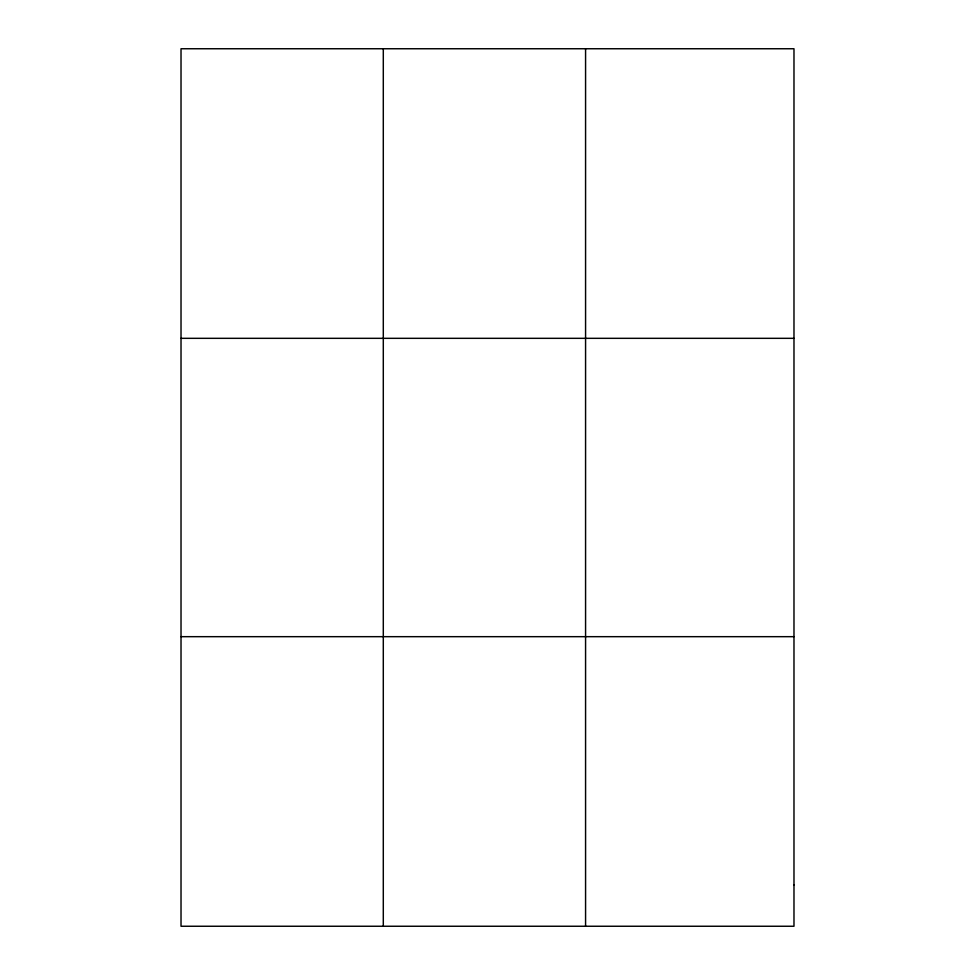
<?xml version="1.0" encoding="UTF-8"?>
<svg xmlns="http://www.w3.org/2000/svg" width="975" height="975" viewBox="0 0 975 975"><rect width="100%" height="100%" fill="white"/><g stroke="black" fill="none" stroke-linecap="round" stroke-linejoin="round"><path stroke-width="1.46" d="M383.297 48.75L383.297 926.25M585.573 48.75L585.573 926.25M181.021 338.325L793.979 338.325M181.021 636.675L793.979 636.675M793.979 884.886L793.979 926.25L181.021 926.25L181.021 48.75L793.979 48.75L793.979 884.886"/></g></svg>
